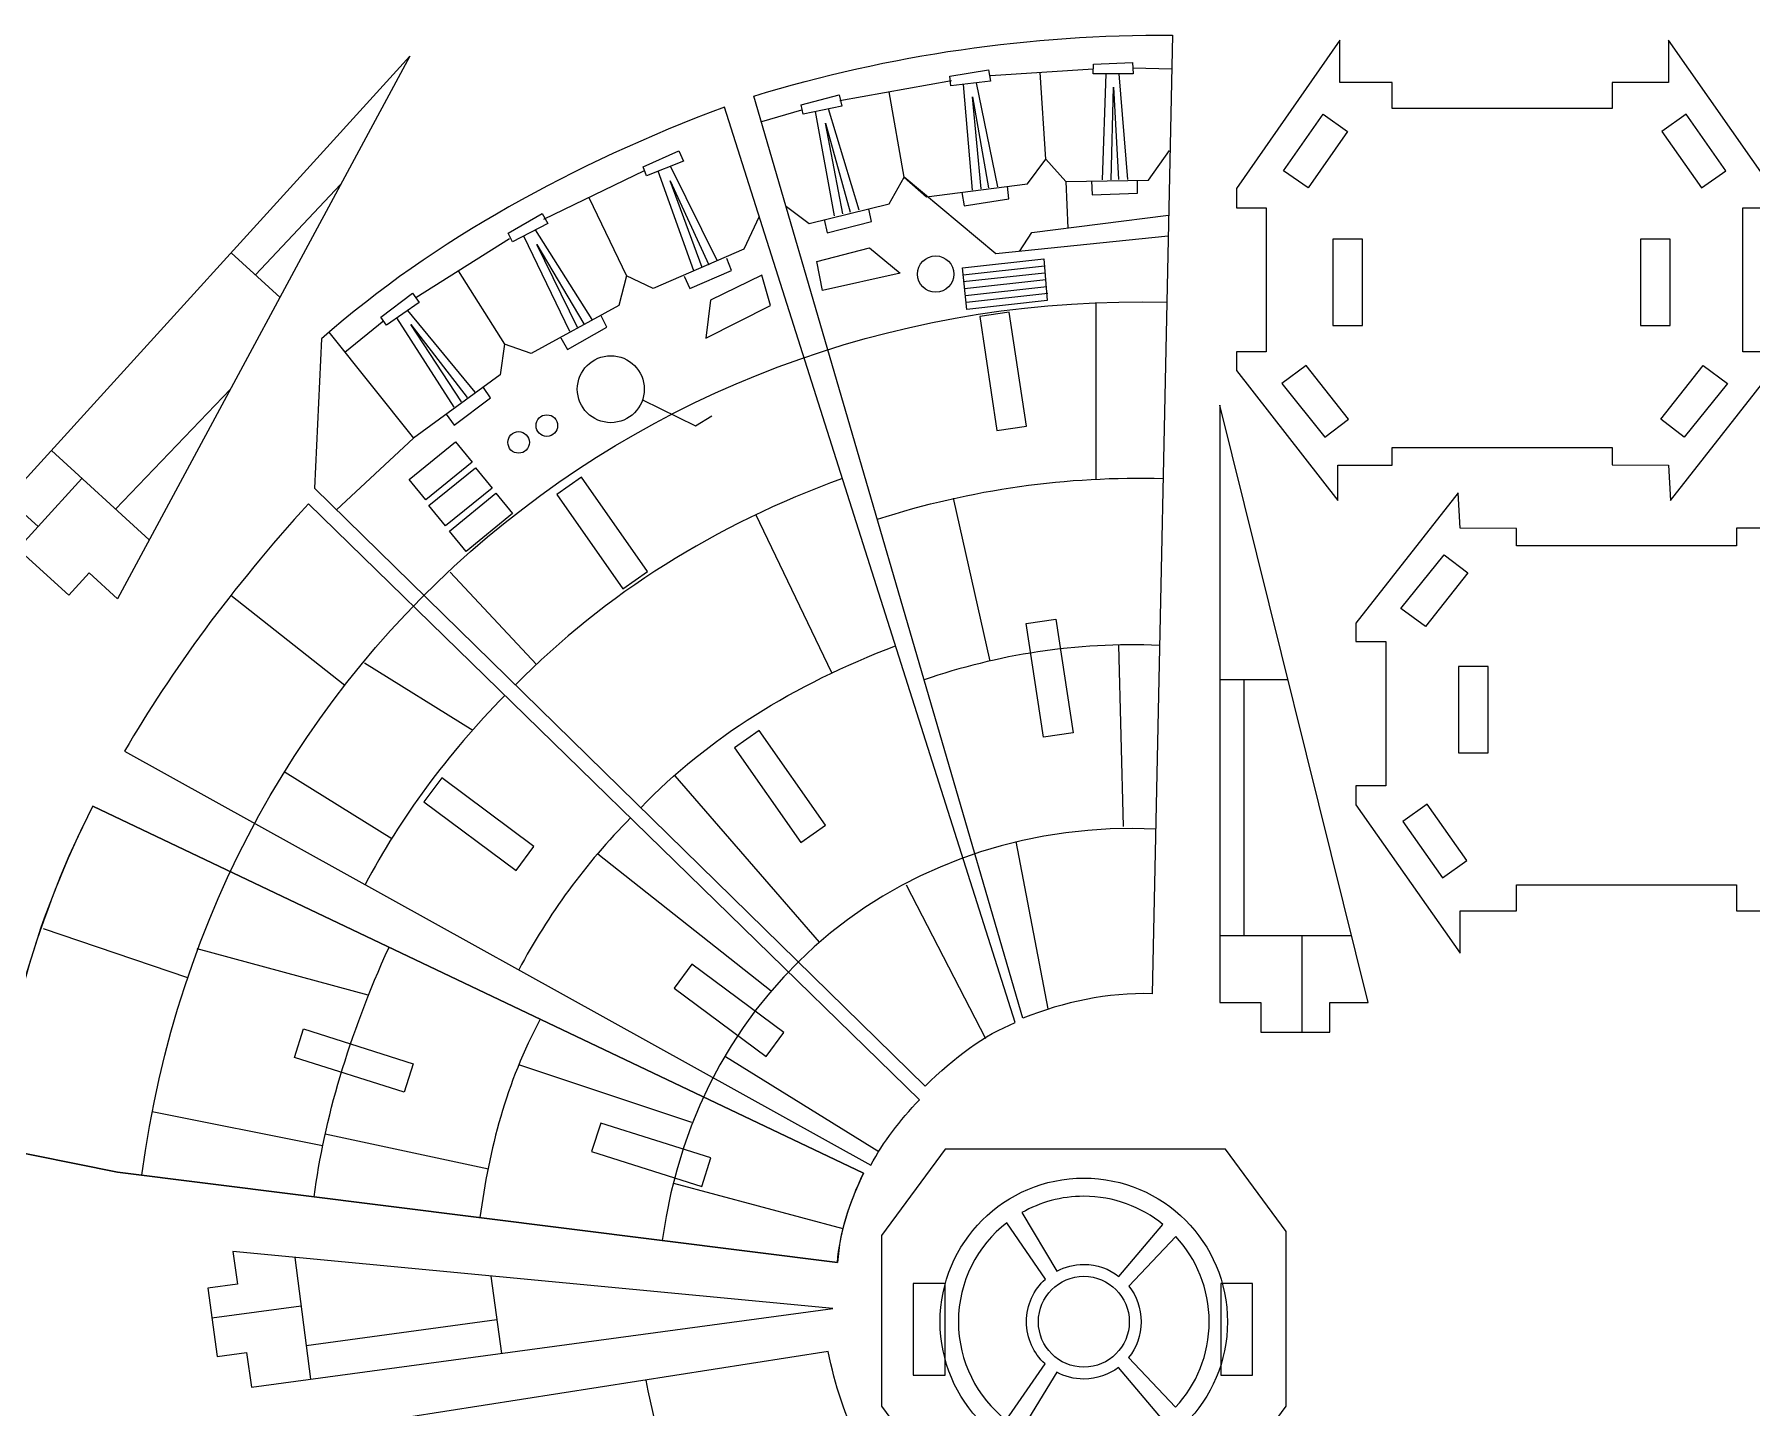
# Model space of a CAD drawing. Header units: millimetres. Extents: x -90 to 387, y 0 to 275.
# Drawn here: x 5.5 to 195.2, y 118.6 to 270.3 of the extents above; entities that cross this region are included whole.
import ezdxf

# ---------------------------------------------------------------- set-up
doc = ezdxf.new("R2010")
doc.units = ezdxf.units.MM
doc.layers.add('Layer 1', color=7, linetype='Continuous')

msp = doc.modelspace()

# ---------------------------------------------------------------- linework, layer by layer
at = {"layer": 'Layer 1', "color": 240, "lineweight": 20}
for points in [[(148.96, 238.09), (152.26, 238.09), (152.26, 247.64), (148.96, 247.64), (148.96, 238.09)], [(182.95, 238.09), (186.25, 238.09), (186.25, 247.64), (182.95, 247.64), (182.95, 238.09)], [(162.84, 190.87), (166.14, 190.87), (166.14, 200.42), (162.84, 200.42), (162.84, 190.87)], [(102.61, 122.13), (106.13, 122.13), (106.13, 132.25), (102.61, 132.25), (102.61, 122.13)], [(136.59, 122.13), (140.11, 122.13), (140.11, 132.25), (136.59, 132.25), (136.59, 122.13)]]:
    msp.add_lwpolyline(points, close=True, dxfattribs=at)
at = {"layer": 'Layer 1', "color": 114, "lineweight": 20}
for centre, major_axis in [((105.09, 243.77), (0, 2.01)), ((69.19, 231.06), (0, 3.7)), ((62.12, 227.04), (0, 1.19)), ((59, 225.18), (0, 1.19))]:
    msp.add_ellipse(centre, major_axis=major_axis, ratio=1, dxfattribs=at)
at = {"layer": 'Layer 1', "color": 250, "lineweight": 20}
for points, knots in [([(131.25, 270.17), (115.53, 270.26), (100.1, 268.04), (84.99, 263.44), (84.99, 263.44), (84.99, 263.44), (114.73, 161.58), (114.73, 161.58), (114.73, 161.58), (119.31, 163.37), (124.04, 164.43), (129, 164.27), (129, 164.27), (129, 164.27), (131.25, 270.17), (131.25, 270.17)], [0, 0, 0, 0, 0.2, 0.2, 0.2, 0.2, 0.4, 0.4, 0.4, 0.4, 0.6, 0.6, 0.6, 0.6, 1, 1, 1, 1]), ([(186.05, 269.61), (186.05, 269.61), (197.57, 253.23), (197.57, 253.23), (197.57, 253.23), (197.57, 253.23), (197.57, 251.11), (197.57, 251.11), (197.57, 251.11), (197.57, 251.11), (194.27, 251.11), (194.27, 251.11), (194.27, 251.11), (194.27, 251.11), (194.27, 235.18), (194.27, 235.18), (194.27, 235.18), (194.27, 235.18), (197.57, 235.18), (197.57, 235.18), (197.57, 235.18), (197.57, 235.18), (197.57, 233.14), (197.57, 233.14), (197.57, 233.14), (197.57, 233.14), (186.27, 218.75), (186.27, 218.75), (186.27, 218.75), (186.27, 218.75), (186.05, 222.67), (186.05, 222.67), (186.05, 222.67), (186.05, 222.67), (179.82, 222.71), (179.82, 222.71), (179.82, 222.71), (179.82, 222.71), (179.82, 224.6), (179.82, 224.6), (179.82, 224.6), (179.82, 224.6), (155.52, 224.6), (155.52, 224.6), (155.52, 224.6), (155.52, 224.6), (155.52, 222.67), (155.52, 222.67), (155.52, 222.67), (155.52, 222.67), (149.53, 222.67), (149.53, 222.67), (149.53, 222.67), (149.53, 222.67), (149.53, 218.75), (149.53, 218.75), (149.53, 218.75), (149.53, 218.75), (138.33, 233.14), (138.33, 233.14), (138.33, 233.14), (138.33, 233.14), (138.33, 235.18), (138.33, 235.18), (138.33, 235.18), (138.33, 235.18), (141.6, 235.18), (141.6, 235.18), (141.6, 235.18), (141.6, 235.18), (141.6, 251.11), (141.6, 251.11), (141.6, 251.11), (141.6, 251.11), (138.33, 251.11), (138.33, 251.11), (138.33, 251.11), (138.33, 251.11), (138.33, 253.23), (138.33, 253.23), (138.33, 253.23), (138.33, 253.23), (149.75, 269.61), (149.75, 269.61), (149.75, 269.61), (149.75, 269.61), (149.75, 264.93), (149.75, 264.93), (149.75, 264.93), (149.75, 264.93), (155.52, 264.93), (155.52, 264.93), (155.52, 264.93), (155.52, 264.93), (155.52, 262.05), (155.52, 262.05), (155.52, 262.05), (155.52, 262.05), (179.82, 262.05), (179.82, 262.05), (179.82, 262.05), (179.82, 262.05), (179.82, 264.93), (179.82, 264.93), (179.82, 264.93), (179.82, 264.93), (186.05, 264.93), (186.05, 264.93), (186.05, 264.93), (186.05, 264.93), (186.05, 269.61), (186.05, 269.61)], [0, 0, 0, 0, 0.034483, 0.034483, 0.034483, 0.034483, 0.068966, 0.068966, 0.068966, 0.068966, 0.103448, 0.103448, 0.103448, 0.103448, 0.137931, 0.137931, 0.137931, 0.137931, 0.172414, 0.172414, 0.172414, 0.172414, 0.206897, 0.206897, 0.206897, 0.206897, 0.241379, 0.241379, 0.241379, 0.241379, 0.275862, 0.275862, 0.275862, 0.275862, 0.310345, 0.310345, 0.310345, 0.310345, 0.344828, 0.344828, 0.344828, 0.344828, 0.37931, 0.37931, 0.37931, 0.37931, 0.413793, 0.413793, 0.413793, 0.413793, 0.448276, 0.448276, 0.448276, 0.448276, 0.482759, 0.482759, 0.482759, 0.482759, 0.517241, 0.517241, 0.517241, 0.517241, 0.551724, 0.551724, 0.551724, 0.551724, 0.586207, 0.586207, 0.586207, 0.586207, 0.62069, 0.62069, 0.62069, 0.62069, 0.655172, 0.655172, 0.655172, 0.655172, 0.689655, 0.689655, 0.689655, 0.689655, 0.724138, 0.724138, 0.724138, 0.724138, 0.758621, 0.758621, 0.758621, 0.758621, 0.793103, 0.793103, 0.793103, 0.793103, 0.827586, 0.827586, 0.827586, 0.827586, 0.862069, 0.862069, 0.862069, 0.862069, 0.896552, 0.896552, 0.896552, 0.896552, 0.931034, 0.931034, 0.931034, 0.931034, 1, 1, 1, 1]), ([(9.32, 208.31), (9.32, 208.31), (11.54, 210.76), (11.54, 210.76), (11.54, 210.76), (11.54, 210.76), (14.67, 207.91), (14.67, 207.91), (14.67, 207.91), (14.67, 207.91), (46.99, 267.83), (46.99, 267.83), (46.99, 267.83), (46.99, 267.83), (2.53, 218.95), (2.53, 218.95), (2.53, 218.95), (2.53, 218.95), (5.9, 215.88), (5.9, 215.88), (5.9, 215.88), (5.9, 215.88), (3.68, 213.44), (3.68, 213.44), (3.68, 213.44), (3.68, 213.44), (9.32, 208.31), (9.32, 208.31)], [0, 0, 0, 0, 0.125, 0.125, 0.125, 0.125, 0.25, 0.25, 0.25, 0.25, 0.375, 0.375, 0.375, 0.375, 0.5, 0.5, 0.5, 0.5, 0.625, 0.625, 0.625, 0.625, 0.75, 0.75, 0.75, 0.75, 1, 1, 1, 1]), ([(113.88, 161.08), (110.47, 159.74), (107.17, 157.24), (103.92, 154.08), (103.92, 154.08), (103.92, 154.08), (36.45, 220.11), (36.45, 220.11), (36.45, 220.11), (36.45, 220.11), (37.22, 236.64), (37.22, 236.64), (37.22, 236.64), (49.85, 247.69), (64.98, 255.9), (81.75, 262.23), (81.75, 262.23), (81.75, 262.23), (113.88, 161.08), (113.88, 161.08)], [0, 0, 0, 0, 0.166667, 0.166667, 0.166667, 0.166667, 0.333333, 0.333333, 0.333333, 0.333333, 0.5, 0.5, 0.5, 0.5, 0.666667, 0.666667, 0.666667, 0.666667, 1, 1, 1, 1]), ([(148.65, 163.32), (148.65, 163.32), (148.65, 160.02), (148.65, 160.02), (148.65, 160.02), (148.65, 160.02), (141.03, 160.02), (141.03, 160.02), (141.03, 160.02), (141.03, 160.02), (141.03, 163.32), (141.03, 163.32), (141.03, 163.32), (141.03, 163.32), (136.47, 163.32), (136.47, 163.32), (136.47, 163.32), (136.47, 163.32), (136.47, 229.29), (136.47, 229.29), (136.47, 229.29), (136.47, 229.29), (152.88, 163.32), (152.88, 163.32), (152.88, 163.32), (152.88, 163.32), (148.65, 163.32), (148.65, 163.32)], [0, 0, 0, 0, 0.125, 0.125, 0.125, 0.125, 0.25, 0.25, 0.25, 0.25, 0.375, 0.375, 0.375, 0.375, 0.5, 0.5, 0.5, 0.5, 0.625, 0.625, 0.625, 0.625, 0.75, 0.75, 0.75, 0.75, 1, 1, 1, 1]), ([(35.78, 218.4), (35.78, 218.4), (103.31, 152.56), (103.31, 152.56), (103.31, 152.56), (101.11, 150.29), (99.29, 147.89), (97.93, 145.34), (97.93, 145.34), (97.93, 145.34), (15.47, 191.09), (15.47, 191.09), (15.47, 191.09), (20.65, 199.96), (27.25, 209.04), (35.78, 218.4)], [0, 0, 0, 0, 0.2, 0.2, 0.2, 0.2, 0.4, 0.4, 0.4, 0.4, 0.6, 0.6, 0.6, 0.6, 1, 1, 1, 1]), ([(163.05, 168.75), (163.05, 168.75), (151.53, 185.14), (151.53, 185.14), (151.53, 185.14), (151.53, 185.14), (151.53, 187.25), (151.53, 187.25), (151.53, 187.25), (151.53, 187.25), (154.82, 187.25), (154.82, 187.25), (154.82, 187.25), (154.82, 187.25), (154.82, 203.19), (154.82, 203.19), (154.82, 203.19), (154.82, 203.19), (151.53, 203.19), (151.53, 203.19), (151.53, 203.19), (151.53, 203.19), (151.53, 205.23), (151.53, 205.23), (151.53, 205.23), (151.53, 205.23), (162.83, 219.62), (162.83, 219.62), (162.83, 219.62), (162.83, 219.62), (163.05, 215.7), (163.05, 215.7), (163.05, 215.7), (163.05, 215.7), (169.28, 215.66), (169.28, 215.66), (169.28, 215.66), (169.28, 215.66), (169.28, 213.77), (169.28, 213.77), (169.28, 213.77), (169.28, 213.77), (193.57, 213.77), (193.57, 213.77), (193.57, 213.77), (193.57, 213.77), (193.57, 215.7), (193.57, 215.7), (193.57, 215.7), (193.57, 215.7), (199.57, 215.7), (199.57, 215.7), (199.57, 215.7), (199.57, 215.7), (199.57, 219.62), (199.57, 219.62), (199.57, 219.62), (199.57, 219.62), (210.76, 205.23), (210.76, 205.23), (210.76, 205.23), (210.76, 205.23), (210.76, 203.19), (210.76, 203.19), (210.76, 203.19), (210.76, 203.19), (207.5, 203.19), (207.5, 203.19), (207.5, 203.19), (207.5, 203.19), (207.5, 187.25), (207.5, 187.25), (207.5, 187.25), (207.5, 187.25), (210.76, 187.25), (210.76, 187.25), (210.76, 187.25), (210.76, 187.25), (210.76, 185.14), (210.76, 185.14), (210.76, 185.14), (210.76, 185.14), (199.35, 168.75), (199.35, 168.75), (199.35, 168.75), (199.35, 168.75), (199.35, 173.43), (199.35, 173.43), (199.35, 173.43), (199.35, 173.43), (193.57, 173.43), (193.57, 173.43), (193.57, 173.43), (193.57, 173.43), (193.57, 176.32), (193.57, 176.32), (193.57, 176.32), (193.57, 176.32), (169.28, 176.32), (169.28, 176.32), (169.28, 176.32), (169.28, 176.32), (169.28, 173.43), (169.28, 173.43), (169.28, 173.43), (169.28, 173.43), (163.05, 173.43), (163.05, 173.43), (163.05, 173.43), (163.05, 173.43), (163.05, 168.75), (163.05, 168.75)], [0, 0, 0, 0, 0.034483, 0.034483, 0.034483, 0.034483, 0.068966, 0.068966, 0.068966, 0.068966, 0.103448, 0.103448, 0.103448, 0.103448, 0.137931, 0.137931, 0.137931, 0.137931, 0.172414, 0.172414, 0.172414, 0.172414, 0.206897, 0.206897, 0.206897, 0.206897, 0.241379, 0.241379, 0.241379, 0.241379, 0.275862, 0.275862, 0.275862, 0.275862, 0.310345, 0.310345, 0.310345, 0.310345, 0.344828, 0.344828, 0.344828, 0.344828, 0.37931, 0.37931, 0.37931, 0.37931, 0.413793, 0.413793, 0.413793, 0.413793, 0.448276, 0.448276, 0.448276, 0.448276, 0.482759, 0.482759, 0.482759, 0.482759, 0.517241, 0.517241, 0.517241, 0.517241, 0.551724, 0.551724, 0.551724, 0.551724, 0.586207, 0.586207, 0.586207, 0.586207, 0.62069, 0.62069, 0.62069, 0.62069, 0.655172, 0.655172, 0.655172, 0.655172, 0.689655, 0.689655, 0.689655, 0.689655, 0.724138, 0.724138, 0.724138, 0.724138, 0.758621, 0.758621, 0.758621, 0.758621, 0.793103, 0.793103, 0.793103, 0.793103, 0.827586, 0.827586, 0.827586, 0.827586, 0.862069, 0.862069, 0.862069, 0.862069, 0.896552, 0.896552, 0.896552, 0.896552, 0.931034, 0.931034, 0.931034, 0.931034, 1, 1, 1, 1]), ([(11.97, 185.01), (5.82, 172.87), (2.35, 160.28), (0.76, 147.37), (0.76, 147.37), (0.76, 147.37), (14.69, 144.58), (14.69, 144.58), (14.69, 144.58), (14.69, 144.58), (94.24, 134.58), (94.24, 134.58), (94.24, 134.58), (94.47, 138.23), (95.66, 141.41), (97.11, 144.47), (97.11, 144.47), (97.11, 144.47), (11.97, 185.01), (11.97, 185.01)], [0, 0, 0, 0, 0.166667, 0.166667, 0.166667, 0.166667, 0.333333, 0.333333, 0.333333, 0.333333, 0.5, 0.5, 0.5, 0.5, 0.666667, 0.666667, 0.666667, 0.666667, 1, 1, 1, 1]), ([(11.97, 185.01), (11.97, 185.01), (97.11, 144.47), (97.11, 144.47), (97.11, 144.47), (95.53, 141.09), (94.47, 137.77), (94.24, 134.58), (94.24, 134.58), (94.24, 134.58), (14.69, 144.58), (14.69, 144.58), (14.69, 144.58), (14.69, 144.58), (0.76, 147.37), (0.76, 147.37), (0.76, 147.37), (2.37, 160.69), (5.92, 173.3), (11.97, 185.01)], [0, 0, 0, 0, 0.166667, 0.166667, 0.166667, 0.166667, 0.333333, 0.333333, 0.333333, 0.333333, 0.5, 0.5, 0.5, 0.5, 0.666667, 0.666667, 0.666667, 0.666667, 1, 1, 1, 1]), ([(99.09, 137.58), (99.09, 137.58), (106.12, 147.12), (106.12, 147.12), (106.12, 147.12), (106.12, 147.12), (137.1, 147.12), (137.1, 147.12), (137.1, 147.12), (137.1, 147.12), (143.82, 138.01), (143.82, 138.01), (143.82, 138.01), (143.82, 138.01), (143.82, 118.72), (143.82, 118.72), (143.82, 118.72), (143.82, 118.72), (136.63, 108.96), (136.63, 108.96), (136.63, 108.96), (136.63, 108.96), (106.28, 108.96), (106.28, 108.96), (106.28, 108.96), (106.28, 108.96), (99.09, 118.72), (99.09, 118.72), (99.09, 118.72), (99.09, 118.72), (99.09, 137.58), (99.09, 137.58)], [0, 0, 0, 0, 0.111111, 0.111111, 0.111111, 0.111111, 0.222222, 0.222222, 0.222222, 0.222222, 0.333333, 0.333333, 0.333333, 0.333333, 0.444444, 0.444444, 0.444444, 0.444444, 0.555556, 0.555556, 0.555556, 0.555556, 0.666667, 0.666667, 0.666667, 0.666667, 0.777778, 0.777778, 0.777778, 0.777778, 1, 1, 1, 1]), ([(24.66, 131.75), (24.66, 131.75), (27.93, 132.2), (27.93, 132.2), (27.93, 132.2), (27.93, 132.2), (27.44, 135.8), (27.44, 135.8), (27.44, 135.8), (27.44, 135.8), (93.72, 129.5), (93.72, 129.5), (93.72, 129.5), (93.72, 129.5), (29.47, 120.8), (29.47, 120.8), (29.47, 120.8), (29.47, 120.8), (28.95, 124.65), (28.95, 124.65), (28.95, 124.65), (28.95, 124.65), (25.68, 124.2), (25.68, 124.2), (25.68, 124.2), (25.68, 124.2), (24.66, 131.75), (24.66, 131.75)], [0, 0, 0, 0, 0.125, 0.125, 0.125, 0.125, 0.25, 0.25, 0.25, 0.25, 0.375, 0.375, 0.375, 0.375, 0.5, 0.5, 0.5, 0.5, 0.625, 0.625, 0.625, 0.625, 0.75, 0.75, 0.75, 0.75, 1, 1, 1, 1]), ([(93.22, 124.74), (93.96, 121.08), (95.06, 117.57), (96.8, 114.33), (96.8, 114.33), (96.8, 114.33), (13.94, 69.24), (13.94, 69.24), (13.94, 69.24), (7.28, 80.85), (2.44, 94.3), (0, 110.18), (0, 110.18), (0, 110.18), (93.22, 124.74), (93.22, 124.74)], [0, 0, 0, 0, 0.2, 0.2, 0.2, 0.2, 0.4, 0.4, 0.4, 0.4, 0.6, 0.6, 0.6, 0.6, 1, 1, 1, 1])]:
    msp.add_open_spline(points, degree=3, knots=knots, dxfattribs=at)
at = {"layer": 'Layer 1', "color": 114, "lineweight": 20}
for points, knots in [([(106.65, 265.63), (106.65, 265.63), (106.77, 264.57), (106.77, 264.57), (106.77, 264.57), (106.77, 264.57), (111.13, 265.07), (111.13, 265.07), (111.13, 265.07), (111.13, 265.07), (110.94, 266.33), (110.94, 266.33), (110.94, 266.33), (110.94, 266.33), (106.65, 265.63), (106.65, 265.63)], [0, 0, 0, 0, 0.2, 0.2, 0.2, 0.2, 0.4, 0.4, 0.4, 0.4, 0.6, 0.6, 0.6, 0.6, 1, 1, 1, 1]), ([(122.51, 266.96), (122.51, 266.96), (122.5, 265.89), (122.5, 265.89), (122.5, 265.89), (122.5, 265.89), (126.89, 265.88), (126.89, 265.88), (126.89, 265.88), (126.89, 265.88), (126.85, 267.15), (126.85, 267.15), (126.85, 267.15), (126.85, 267.15), (122.51, 266.96), (122.51, 266.96)], [0, 0, 0, 0, 0.2, 0.2, 0.2, 0.2, 0.4, 0.4, 0.4, 0.4, 0.6, 0.6, 0.6, 0.6, 1, 1, 1, 1]), ([(130.78, 247.97), (130.78, 247.97), (111.72, 246), (111.72, 246), (111.72, 246), (111.72, 246), (101.62, 254.47), (101.62, 254.47), (101.62, 254.47), (101.62, 254.47), (99.93, 263.89), (99.93, 263.89)], [0, 0, 0, 0, 0.25, 0.25, 0.25, 0.25, 0.5, 0.5, 0.5, 0.5, 1, 1, 1, 1]), ([(124.48, 254.2), (124.48, 254.2), (124.74, 264.41), (124.74, 264.41), (124.74, 264.41), (124.74, 264.41), (125.28, 254.21), (125.28, 254.21)], [0, 0, 0, 0, 0.333333, 0.333333, 0.333333, 0.333333, 1, 1, 1, 1]), ([(90.21, 262.48), (90.21, 262.48), (90.44, 261.43), (90.44, 261.43), (90.44, 261.43), (90.44, 261.43), (94.73, 262.34), (94.73, 262.34), (94.73, 262.34), (94.73, 262.34), (94.42, 263.57), (94.42, 263.57), (94.42, 263.57), (94.42, 263.57), (90.21, 262.48), (90.21, 262.48)], [0, 0, 0, 0, 0.2, 0.2, 0.2, 0.2, 0.4, 0.4, 0.4, 0.4, 0.6, 0.6, 0.6, 0.6, 1, 1, 1, 1]), ([(110.13, 253.2), (110.13, 253.2), (109.16, 263.36), (109.16, 263.36), (109.16, 263.36), (109.16, 263.36), (110.92, 253.3), (110.92, 253.3)], [0, 0, 0, 0, 0.333333, 0.333333, 0.333333, 0.333333, 1, 1, 1, 1]), ([(94.84, 250.42), (94.84, 250.42), (92.93, 260.45), (92.93, 260.45), (92.93, 260.45), (92.93, 260.45), (95.62, 250.6), (95.62, 250.6)], [0, 0, 0, 0, 0.333333, 0.333333, 0.333333, 0.333333, 1, 1, 1, 1]), ([(72.75, 255.63), (72.75, 255.63), (73.13, 254.64), (73.13, 254.64), (73.13, 254.64), (73.13, 254.64), (77.22, 256.24), (77.22, 256.24), (77.22, 256.24), (77.22, 256.24), (76.72, 257.4), (76.72, 257.4), (76.72, 257.4), (76.72, 257.4), (72.75, 255.63), (72.75, 255.63)], [0, 0, 0, 0, 0.2, 0.2, 0.2, 0.2, 0.4, 0.4, 0.4, 0.4, 0.6, 0.6, 0.6, 0.6, 1, 1, 1, 1]), ([(88.61, 251.25), (88.61, 251.25), (91.11, 249.38), (91.11, 249.38), (91.11, 249.38), (91.11, 249.38), (99.95, 251.53), (99.95, 251.53), (99.95, 251.53), (99.95, 251.53), (101.62, 254.47), (101.62, 254.47), (101.62, 254.47), (101.62, 254.47), (104.09, 252.3), (104.09, 252.3), (104.09, 252.3), (104.09, 252.3), (115.25, 253.73), (115.25, 253.73), (115.25, 253.73), (115.25, 253.73), (117.26, 256.46), (117.26, 256.46), (117.26, 256.46), (117.26, 256.46), (119.46, 254.02), (119.46, 254.02), (119.46, 254.02), (119.46, 254.02), (128.59, 254.15), (128.59, 254.15), (128.59, 254.15), (128.59, 254.15), (130.94, 257.43), (130.94, 257.43)], [0, 0, 0, 0, 0.1, 0.1, 0.1, 0.1, 0.2, 0.2, 0.2, 0.2, 0.3, 0.3, 0.3, 0.3, 0.4, 0.4, 0.4, 0.4, 0.5, 0.5, 0.5, 0.5, 0.6, 0.6, 0.6, 0.6, 0.7, 0.7, 0.7, 0.7, 0.8, 0.8, 0.8, 0.8, 1, 1, 1, 1]), ([(79.28, 244.49), (79.28, 244.49), (75.76, 254.08), (75.76, 254.08), (75.76, 254.08), (75.76, 254.08), (80.01, 244.8), (80.01, 244.8)], [0, 0, 0, 0, 0.333333, 0.333333, 0.333333, 0.333333, 1, 1, 1, 1]), ([(107.99, 252.8), (107.99, 252.8), (108.22, 251.3), (108.22, 251.3), (108.22, 251.3), (108.22, 251.3), (113.18, 252.07), (113.18, 252.07), (113.18, 252.07), (113.18, 252.07), (113.02, 253.47), (113.02, 253.47)], [0, 0, 0, 0, 0.25, 0.25, 0.25, 0.25, 0.5, 0.5, 0.5, 0.5, 1, 1, 1, 1]), ([(122.31, 254.06), (122.31, 254.06), (122.36, 252.54), (122.36, 252.54), (122.36, 252.54), (122.36, 252.54), (127.38, 252.72), (127.38, 252.72), (127.38, 252.72), (127.38, 252.72), (127.39, 254.13), (127.39, 254.13)], [0, 0, 0, 0, 0.25, 0.25, 0.25, 0.25, 0.5, 0.5, 0.5, 0.5, 1, 1, 1, 1]), ([(92.75, 249.82), (92.75, 249.82), (93.11, 248.35), (93.11, 248.35), (93.11, 248.35), (93.11, 248.35), (97.98, 249.58), (97.98, 249.58), (97.98, 249.58), (97.98, 249.58), (97.69, 250.96), (97.69, 250.96)], [0, 0, 0, 0, 0.25, 0.25, 0.25, 0.25, 0.5, 0.5, 0.5, 0.5, 1, 1, 1, 1]), ([(85.59, 250.12), (85.59, 250.12), (83.88, 246.52), (83.88, 246.52), (83.88, 246.52), (83.88, 246.52), (73.88, 242.18), (73.88, 242.18), (73.88, 242.18), (73.88, 242.18), (70.91, 243.6), (70.91, 243.6), (70.91, 243.6), (70.91, 243.6), (70.09, 240.32), (70.09, 240.32), (70.09, 240.32), (70.09, 240.32), (60.38, 234.99), (60.38, 234.99), (60.38, 234.99), (60.38, 234.99), (57.43, 236.02), (57.43, 236.02), (57.43, 236.02), (57.43, 236.02), (56.98, 232.66), (56.98, 232.66), (56.98, 232.66), (56.98, 232.66), (47.4, 225.64), (47.4, 225.64), (47.4, 225.64), (47.4, 225.64), (38.88, 217.74), (38.88, 217.74)], [0, 0, 0, 0, 0.1, 0.1, 0.1, 0.1, 0.2, 0.2, 0.2, 0.2, 0.3, 0.3, 0.3, 0.3, 0.4, 0.4, 0.4, 0.4, 0.5, 0.5, 0.5, 0.5, 0.6, 0.6, 0.6, 0.6, 0.7, 0.7, 0.7, 0.7, 0.8, 0.8, 0.8, 0.8, 1, 1, 1, 1]), ([(57.84, 248.28), (57.84, 248.28), (58.33, 247.33), (58.33, 247.33), (58.33, 247.33), (58.33, 247.33), (62.23, 249.35), (62.23, 249.35), (62.23, 249.35), (62.23, 249.35), (61.6, 250.46), (61.6, 250.46), (61.6, 250.46), (61.6, 250.46), (57.84, 248.28), (57.84, 248.28)], [0, 0, 0, 0, 0.2, 0.2, 0.2, 0.2, 0.4, 0.4, 0.4, 0.4, 0.6, 0.6, 0.6, 0.6, 1, 1, 1, 1]), ([(114.34, 246.27), (114.34, 246.27), (115.7, 248.38), (115.7, 248.38), (115.7, 248.38), (115.7, 248.38), (130.83, 250.28), (130.83, 250.28)], [0, 0, 0, 0, 0.333333, 0.333333, 0.333333, 0.333333, 1, 1, 1, 1]), ([(65.51, 237.89), (65.51, 237.89), (61, 247.05), (61, 247.05), (61, 247.05), (61, 247.05), (66.21, 238.27), (66.21, 238.27)], [0, 0, 0, 0, 0.333333, 0.333333, 0.333333, 0.333333, 1, 1, 1, 1]), ([(77.31, 243.56), (77.31, 243.56), (77.91, 242.17), (77.91, 242.17), (77.91, 242.17), (77.91, 242.17), (82.51, 244.18), (82.51, 244.18), (82.51, 244.18), (82.51, 244.18), (82, 245.49), (82, 245.49)], [0, 0, 0, 0, 0.25, 0.25, 0.25, 0.25, 0.5, 0.5, 0.5, 0.5, 1, 1, 1, 1]), ([(91.97, 245.17), (91.97, 245.17), (92.57, 241.96), (92.57, 241.96), (92.57, 241.96), (92.57, 241.96), (101.17, 243.86), (101.17, 243.86), (101.17, 243.86), (101.17, 243.86), (97.77, 246.66), (97.77, 246.66), (97.77, 246.66), (97.77, 246.66), (91.97, 245.17), (91.97, 245.17)], [0, 0, 0, 0, 0.2, 0.2, 0.2, 0.2, 0.4, 0.4, 0.4, 0.4, 0.6, 0.6, 0.6, 0.6, 1, 1, 1, 1]), ([(117.42, 240.85), (117.42, 240.85), (117.02, 245.46), (117.02, 245.46), (117.02, 245.46), (117.02, 245.46), (108.04, 244.48), (108.04, 244.48), (108.04, 244.48), (108.04, 244.48), (108.54, 239.88), (108.54, 239.88), (108.54, 239.88), (108.54, 239.88), (117.42, 240.85), (117.42, 240.85)], [0, 0, 0, 0, 0.2, 0.2, 0.2, 0.2, 0.4, 0.4, 0.4, 0.4, 0.6, 0.6, 0.6, 0.6, 1, 1, 1, 1]), ([(85.87, 243.64), (85.87, 243.64), (86.85, 240.29), (86.85, 240.29), (86.85, 240.29), (86.85, 240.29), (79.68, 236.68), (79.68, 236.68), (79.68, 236.68), (79.68, 236.68), (80.19, 240.9), (80.19, 240.9), (80.19, 240.9), (80.19, 240.9), (85.87, 243.64), (85.87, 243.64)], [0, 0, 0, 0, 0.2, 0.2, 0.2, 0.2, 0.4, 0.4, 0.4, 0.4, 0.6, 0.6, 0.6, 0.6, 1, 1, 1, 1]), ([(43.79, 239.03), (43.79, 239.03), (44.4, 238.15), (44.4, 238.15), (44.4, 238.15), (44.4, 238.15), (48.02, 240.64), (48.02, 240.64), (48.02, 240.64), (48.02, 240.64), (47.26, 241.66), (47.26, 241.66), (47.26, 241.66), (47.26, 241.66), (43.79, 239.03), (43.79, 239.03)], [0, 0, 0, 0, 0.2, 0.2, 0.2, 0.2, 0.4, 0.4, 0.4, 0.4, 0.6, 0.6, 0.6, 0.6, 1, 1, 1, 1]), ([(63.65, 236.75), (63.65, 236.75), (64.4, 235.43), (64.4, 235.43), (64.4, 235.43), (64.4, 235.43), (68.76, 237.92), (68.76, 237.92), (68.76, 237.92), (68.76, 237.92), (68.11, 239.17), (68.11, 239.17)], [0, 0, 0, 0, 0.25, 0.25, 0.25, 0.25, 0.5, 0.5, 0.5, 0.5, 1, 1, 1, 1]), ([(52.68, 229.67), (52.68, 229.67), (47.08, 238.2), (47.08, 238.2), (47.08, 238.2), (47.08, 238.2), (53.33, 230.13), (53.33, 230.13)], [0, 0, 0, 0, 0.333333, 0.333333, 0.333333, 0.333333, 1, 1, 1, 1]), ([(50.98, 228.31), (50.98, 228.31), (51.88, 227.09), (51.88, 227.09), (51.88, 227.09), (51.88, 227.09), (55.91, 230.09), (55.91, 230.09), (55.91, 230.09), (55.91, 230.09), (55.11, 231.26), (55.11, 231.26)], [0, 0, 0, 0, 0.25, 0.25, 0.25, 0.25, 0.5, 0.5, 0.5, 0.5, 1, 1, 1, 1]), ([(72.7, 229.88), (72.7, 229.88), (78.54, 227), (78.54, 227), (78.54, 227), (78.54, 227), (80.35, 228.13), (80.35, 228.13)], [0, 0, 0, 0, 0.333333, 0.333333, 0.333333, 0.333333, 1, 1, 1, 1]), ([(46.91, 221.08), (46.91, 221.08), (48.74, 218.82), (48.74, 218.82), (48.74, 218.82), (48.74, 218.82), (53.87, 223), (53.87, 223), (53.87, 223), (53.87, 223), (52.03, 225.26), (52.03, 225.26), (52.03, 225.26), (52.03, 225.26), (46.91, 221.08), (46.91, 221.08)], [0, 0, 0, 0, 0.2, 0.2, 0.2, 0.2, 0.4, 0.4, 0.4, 0.4, 0.6, 0.6, 0.6, 0.6, 1, 1, 1, 1]), ([(49.1, 218.2), (49.1, 218.2), (50.94, 215.95), (50.94, 215.95), (50.94, 215.95), (50.94, 215.95), (56.07, 220.13), (56.07, 220.13), (56.07, 220.13), (56.07, 220.13), (54.23, 222.38), (54.23, 222.38), (54.23, 222.38), (54.23, 222.38), (49.1, 218.2), (49.1, 218.2)], [0, 0, 0, 0, 0.2, 0.2, 0.2, 0.2, 0.4, 0.4, 0.4, 0.4, 0.6, 0.6, 0.6, 0.6, 1, 1, 1, 1]), ([(51.36, 215.39), (51.36, 215.39), (53.2, 213.14), (53.2, 213.14), (53.2, 213.14), (53.2, 213.14), (58.33, 217.32), (58.33, 217.32), (58.33, 217.32), (58.33, 217.32), (56.49, 219.57), (56.49, 219.57), (56.49, 219.57), (56.49, 219.57), (51.36, 215.39), (51.36, 215.39)], [0, 0, 0, 0, 0.2, 0.2, 0.2, 0.2, 0.4, 0.4, 0.4, 0.4, 0.6, 0.6, 0.6, 0.6, 1, 1, 1, 1]), ([(121.46, 112.17), (130.22, 112.17), (137.33, 119.28), (137.33, 128.04), (137.33, 128.04), (137.33, 136.81), (130.22, 143.91), (121.46, 143.91), (121.46, 143.91), (112.69, 143.91), (105.58, 136.81), (105.58, 128.04), (105.58, 128.04), (105.58, 119.28), (112.69, 112.17), (121.46, 112.17)], [0, 0, 0, 0, 0.2, 0.2, 0.2, 0.2, 0.4, 0.4, 0.4, 0.4, 0.6, 0.6, 0.6, 0.6, 1, 1, 1, 1]), ([(130.19, 138.8), (130.19, 138.8), (125.33, 133.05), (125.33, 133.05), (125.33, 133.05), (124.26, 133.88), (122.91, 134.38), (121.46, 134.38), (121.46, 134.38), (120.38, 134.38), (119.37, 134.11), (118.49, 133.64), (118.49, 133.64), (118.49, 133.64), (114.62, 140.1), (114.62, 140.1), (114.62, 140.1), (116.64, 141.24), (118.97, 141.9), (121.46, 141.9), (121.46, 141.9), (124.76, 141.9), (127.8, 140.73), (130.19, 138.8)], [0, 0, 0, 0, 0.142857, 0.142857, 0.142857, 0.142857, 0.285714, 0.285714, 0.285714, 0.285714, 0.428571, 0.428571, 0.428571, 0.428571, 0.571429, 0.571429, 0.571429, 0.571429, 0.714286, 0.714286, 0.714286, 0.714286, 1, 1, 1, 1]), ([(112.95, 138.98), (112.95, 138.98), (117.21, 132.75), (117.21, 132.75), (117.21, 132.75), (115.93, 131.59), (115.12, 129.91), (115.12, 128.04), (115.12, 128.04), (115.12, 126.2), (115.91, 124.53), (117.17, 123.38), (117.17, 123.38), (117.17, 123.38), (112.87, 117.17), (112.87, 117.17), (112.87, 117.17), (109.66, 119.7), (107.6, 123.63), (107.6, 128.04), (107.6, 128.04), (107.6, 132.49), (109.69, 136.44), (112.95, 138.98)], [0, 0, 0, 0, 0.142857, 0.142857, 0.142857, 0.142857, 0.285714, 0.285714, 0.285714, 0.285714, 0.428571, 0.428571, 0.428571, 0.428571, 0.571429, 0.571429, 0.571429, 0.571429, 0.714286, 0.714286, 0.714286, 0.714286, 1, 1, 1, 1]), ([(131.59, 118.6), (131.59, 118.6), (126.4, 124.08), (126.4, 124.08), (126.4, 124.08), (127.27, 125.17), (127.79, 126.54), (127.79, 128.04), (127.79, 128.04), (127.79, 129.53), (127.28, 130.89), (126.43, 131.97), (126.43, 131.97), (126.43, 131.97), (131.62, 137.45), (131.62, 137.45), (131.62, 137.45), (133.91, 134.98), (135.31, 131.68), (135.31, 128.04), (135.31, 128.04), (135.31, 124.39), (133.9, 121.08), (131.59, 118.6)], [0, 0, 0, 0, 0.142857, 0.142857, 0.142857, 0.142857, 0.285714, 0.285714, 0.285714, 0.285714, 0.428571, 0.428571, 0.428571, 0.428571, 0.571429, 0.571429, 0.571429, 0.571429, 0.714286, 0.714286, 0.714286, 0.714286, 1, 1, 1, 1]), ([(121.46, 123.02), (124.23, 123.02), (126.48, 125.27), (126.48, 128.04), (126.48, 128.04), (126.48, 130.81), (124.23, 133.06), (121.46, 133.06), (121.46, 133.06), (118.68, 133.06), (116.44, 130.81), (116.44, 128.04), (116.44, 128.04), (116.44, 125.27), (118.68, 123.02), (121.46, 123.02)], [0, 0, 0, 0, 0.2, 0.2, 0.2, 0.2, 0.4, 0.4, 0.4, 0.4, 0.6, 0.6, 0.6, 0.6, 1, 1, 1, 1]), ([(121.46, 121.71), (122.89, 121.71), (124.22, 122.19), (125.28, 122.99), (125.28, 122.99), (125.28, 122.99), (130.14, 117.25), (130.14, 117.25), (130.14, 117.25), (127.76, 115.34), (124.74, 114.19), (121.46, 114.19), (121.46, 114.19), (118.93, 114.19), (116.56, 114.86), (114.53, 116.04), (114.53, 116.04), (114.53, 116.04), (118.46, 122.46), (118.46, 122.46), (118.46, 122.46), (119.35, 121.98), (120.37, 121.71), (121.46, 121.71)], [0, 0, 0, 0, 0.142857, 0.142857, 0.142857, 0.142857, 0.285714, 0.285714, 0.285714, 0.285714, 0.428571, 0.428571, 0.428571, 0.428571, 0.571429, 0.571429, 0.571429, 0.571429, 0.714286, 0.714286, 0.714286, 0.714286, 1, 1, 1, 1])]:
    msp.add_open_spline(points, degree=3, knots=knots, dxfattribs=at)
for points in [[(122.5, 266.43), (122.5, 266.43), (111.16, 265.69), (111.16, 265.69)], [(117.26, 256.46), (117.26, 256.46), (116.63, 266.05), (116.63, 266.05)], [(123.51, 254.18), (123.51, 254.18), (123.91, 265.89), (123.91, 265.89)], [(126.33, 254.22), (126.33, 254.22), (125.37, 265.88), (125.37, 265.88)], [(131.17, 266.42), (131.17, 266.42), (126.87, 266.51), (126.87, 266.51)], [(106.83, 265.14), (106.83, 265.14), (94.5, 262.93), (94.5, 262.93)], [(109.16, 253.06), (109.16, 253.06), (108.17, 264.73), (108.17, 264.73)], [(111.96, 253.43), (111.96, 253.43), (109.61, 264.9), (109.61, 264.9)], [(90.26, 261.88), (90.26, 261.88), (85.83, 260.59), (85.83, 260.59)], [(96.64, 250.83), (96.64, 250.83), (93.24, 262.03), (93.24, 262.03)], [(93.89, 250.2), (93.89, 250.2), (91.81, 261.72), (91.81, 261.72)], [(61.79, 249.85), (61.79, 249.85), (72.93, 255.21), (72.93, 255.21)], [(78.37, 244.12), (78.37, 244.12), (74.44, 255.15), (74.44, 255.15)], [(80.99, 245.19), (80.99, 245.19), (75.8, 255.68), (75.8, 255.68)], [(29.93, 243.68), (29.93, 243.68), (39.33, 253.67), (39.33, 253.67)], [(119.46, 254.02), (119.46, 254.02), (119.68, 248.85), (119.68, 248.85)], [(66.77, 252.23), (66.77, 252.23), (70.91, 243.6), (70.91, 243.6)], [(67.13, 238.76), (67.13, 238.76), (60.87, 248.65), (60.87, 248.65)], [(47.66, 241.19), (47.66, 241.19), (57.98, 247.7), (57.98, 247.7)], [(64.65, 237.42), (64.65, 237.42), (59.58, 247.97), (59.58, 247.97)], [(27.23, 246.11), (27.23, 246.11), (32.67, 241.19), (32.67, 241.19)], [(52.33, 244.12), (52.33, 244.12), (57.43, 236.02), (57.43, 236.02)], [(108.13, 243.71), (108.13, 243.71), (117.12, 244.7), (117.12, 244.7)], [(108.13, 242.95), (108.13, 242.95), (117.12, 243.93), (117.12, 243.93)], [(108.28, 242.18), (108.28, 242.18), (117.27, 243.16), (117.27, 243.16)], [(17.38, 144.24), (25, 202.18), (73.88, 242.18), (130.63, 240.66)], [(108.37, 241.42), (108.37, 241.42), (117.36, 242.41), (117.36, 242.41)], [(108.5, 240.66), (108.5, 240.66), (117.49, 241.65), (117.49, 241.65)], [(54.19, 230.73), (54.19, 230.73), (46.76, 239.77), (46.76, 239.77)], [(122.8, 240.62), (122.8, 240.62), (122.8, 221.15), (122.8, 221.15)], [(38.04, 237.35), (38.04, 237.35), (47.4, 225.64), (47.4, 225.64)], [(39.79, 235.16), (39.79, 235.16), (44.12, 238.63), (44.12, 238.63)], [(51.89, 229.09), (51.89, 229.09), (45.56, 238.95), (45.56, 238.95)], [(14.47, 217.81), (14.47, 217.81), (27.16, 231.08), (27.16, 231.08)], [(7.37, 224.27), (7.37, 224.27), (18.19, 214.43), (18.19, 214.43)], [(5.9, 215.88), (5.9, 215.88), (10.74, 221.2), (10.74, 221.2)], [(94.78, 221.2), (80.7, 216.07), (68.64, 208.49), (58.64, 198.39)], [(98.64, 216.7), (109.07, 220.05), (119.6, 221.47), (130.21, 221.21)], [(111.11, 201.01), (111.11, 201.01), (107.06, 219.02), (107.06, 219.02)], [(93.6, 199.73), (93.6, 199.73), (85.2, 217.21), (85.2, 217.21)], [(51.44, 210.83), (51.44, 210.83), (60.96, 200.63), (60.96, 200.63)], [(27.22, 208.3), (27.22, 208.3), (39.79, 198.35), (39.79, 198.35)], [(129.82, 202.75), (120.5, 203.17), (111.91, 201.71), (103.82, 198.96)], [(72.5, 184.83), (79.92, 192.53), (89.36, 198.44), (100.66, 202.7)], [(125.85, 182.76), (125.85, 182.76), (125.33, 202.77), (125.33, 202.77)], [(41.98, 200.83), (41.98, 200.83), (53.93, 193.41), (53.93, 193.41)], [(136.46, 198.98), (136.46, 198.98), (144.01, 198.98), (144.01, 198.98)], [(139.18, 170.71), (139.18, 170.71), (139.18, 198.98), (139.18, 198.98)], [(57.49, 197.23), (51.04, 190.68), (45.95, 183.7), (42.05, 176.34)], [(33.19, 188.77), (33.19, 188.77), (44.98, 181.44), (44.98, 181.44)], [(92.26, 169.97), (92.26, 169.97), (76.31, 188.36), (76.31, 188.36)], [(71.38, 183.69), (66.35, 178.67), (62.3, 173.04), (59.01, 166.93)], [(129.39, 182.46), (102.38, 183.75), (78.79, 165.73), (74.87, 137.01)], [(113.95, 181.1), (113.95, 181.1), (117.47, 162.61), (117.47, 162.61)], [(86.9, 164.57), (86.9, 164.57), (67.77, 179.7), (67.77, 179.7)], [(101.81, 176.3), (101.81, 176.3), (110.59, 159.34), (110.59, 159.34)], [(6.45, 171.47), (6.45, 171.47), (22.43, 166.06), (22.43, 166.06)], [(23.44, 169.29), (23.44, 169.29), (42.35, 164.17), (42.35, 164.17)], [(36.41, 141.85), (37.54, 150.4), (40.2, 159.55), (44.69, 169.43)], [(136.46, 170.71), (136.46, 170.71), (150.98, 170.71), (150.98, 170.71)], [(145.53, 170.71), (145.53, 170.71), (145.53, 160.02), (145.53, 160.02)], [(61.4, 161.47), (57.62, 154.45), (55.73, 147.08), (54.73, 139.55)], [(78.15, 150.05), (78.15, 150.05), (59.13, 156.4), (59.13, 156.4)], [(98.79, 146.81), (98.79, 146.81), (81.87, 157.32), (81.87, 157.32)], [(18.52, 151.26), (18.52, 151.26), (37.35, 147.52), (37.35, 147.52)], [(37.61, 148.79), (37.61, 148.79), (55.67, 144.93), (55.67, 144.93)], [(76.1, 143.36), (76.1, 143.36), (94.83, 138.33), (94.83, 138.33)], [(34.29, 135.15), (34.29, 135.15), (36.01, 121.69), (36.01, 121.69)], [(55.94, 133.09), (55.94, 133.09), (57.1, 124.54), (57.1, 124.54)], [(25.1, 128.46), (25.1, 128.46), (34.98, 129.8), (34.98, 129.8)], [(35.53, 125.42), (35.53, 125.42), (56.59, 128.27), (56.59, 128.27)], [(73.06, 121.59), (74.26, 115.35), (75.91, 109.46), (78.85, 104.57)]]:
    msp.add_open_spline(points, degree=3, dxfattribs=at)
at = {"layer": 'Layer 1', "color": 240, "lineweight": 20}
for points in [[(150.6, 259.53), (150.6, 259.53), (147.9, 261.43), (147.9, 261.43), (147.9, 261.43), (147.9, 261.43), (143.52, 255.19), (143.52, 255.19), (143.52, 255.19), (143.52, 255.19), (146.23, 253.29), (146.23, 253.29), (146.23, 253.29), (146.23, 253.29), (150.6, 259.53), (150.6, 259.53)], [(185.31, 259.53), (185.31, 259.53), (188.01, 261.43), (188.01, 261.43), (188.01, 261.43), (188.01, 261.43), (192.39, 255.19), (192.39, 255.19), (192.39, 255.19), (192.39, 255.19), (189.69, 253.29), (189.69, 253.29), (189.69, 253.29), (189.69, 253.29), (185.31, 259.53), (185.31, 259.53)], [(113.22, 239.58), (113.22, 239.58), (115.13, 226.98), (115.13, 226.98), (115.13, 226.98), (115.13, 226.98), (111.86, 226.48), (111.86, 226.48), (111.86, 226.48), (111.86, 226.48), (109.95, 239.08), (109.95, 239.08), (109.95, 239.08), (109.95, 239.08), (113.22, 239.58), (113.22, 239.58)], [(143.32, 231.69), (143.32, 231.69), (146.03, 233.68), (146.03, 233.68), (146.03, 233.68), (146.03, 233.68), (150.7, 227.75), (150.7, 227.75), (150.7, 227.75), (150.7, 227.75), (148.1, 225.75), (148.1, 225.75), (148.1, 225.75), (148.1, 225.75), (143.32, 231.69), (143.32, 231.69)], [(192.59, 231.69), (192.59, 231.69), (189.89, 233.68), (189.89, 233.68), (189.89, 233.68), (189.89, 233.68), (185.21, 227.75), (185.21, 227.75), (185.21, 227.75), (185.21, 227.75), (187.81, 225.75), (187.81, 225.75), (187.81, 225.75), (187.81, 225.75), (192.59, 231.69), (192.59, 231.69)], [(63.22, 219.42), (63.22, 219.42), (65.94, 221.33), (65.94, 221.33), (65.94, 221.33), (65.94, 221.33), (73.24, 210.93), (73.24, 210.93), (73.24, 210.93), (73.24, 210.93), (70.52, 209.02), (70.52, 209.02), (70.52, 209.02), (70.52, 209.02), (63.22, 219.42), (63.22, 219.42)], [(156.5, 206.82), (156.5, 206.82), (159.2, 204.83), (159.2, 204.83), (159.2, 204.83), (159.2, 204.83), (163.88, 210.76), (163.88, 210.76), (163.88, 210.76), (163.88, 210.76), (161.28, 212.76), (161.28, 212.76), (161.28, 212.76), (161.28, 212.76), (156.5, 206.82), (156.5, 206.82)], [(116.99, 192.6), (116.99, 192.6), (120.27, 193.1), (120.27, 193.1), (120.27, 193.1), (120.27, 193.1), (118.36, 205.65), (118.36, 205.65), (118.36, 205.65), (118.36, 205.65), (115.09, 205.16), (115.09, 205.16), (115.09, 205.16), (115.09, 205.16), (116.99, 192.6), (116.99, 192.6)], [(82.85, 191.44), (82.85, 191.44), (85.58, 193.35), (85.58, 193.35), (85.58, 193.35), (85.58, 193.35), (92.92, 182.89), (92.92, 182.89), (92.92, 182.89), (92.92, 182.89), (90.2, 180.98), (90.2, 180.98), (90.2, 180.98), (90.2, 180.98), (82.85, 191.44), (82.85, 191.44)], [(48.54, 185.46), (48.54, 185.46), (50.51, 188.11), (50.51, 188.11), (50.51, 188.11), (50.51, 188.11), (60.7, 180.53), (60.7, 180.53), (60.7, 180.53), (60.7, 180.53), (58.73, 177.88), (58.73, 177.88), (58.73, 177.88), (58.73, 177.88), (48.54, 185.46), (48.54, 185.46)], [(163.78, 178.98), (163.78, 178.98), (161.08, 177.08), (161.08, 177.08), (161.08, 177.08), (161.08, 177.08), (156.7, 183.32), (156.7, 183.32), (156.7, 183.32), (156.7, 183.32), (159.4, 185.21), (159.4, 185.21), (159.4, 185.21), (159.4, 185.21), (163.78, 178.98), (163.78, 178.98)], [(76.18, 164.89), (76.18, 164.89), (78.16, 167.54), (78.16, 167.54), (78.16, 167.54), (78.16, 167.54), (88.32, 159.98), (88.32, 159.98), (88.32, 159.98), (88.32, 159.98), (86.35, 157.33), (86.35, 157.33), (86.35, 157.33), (86.35, 157.33), (76.18, 164.89), (76.18, 164.89)], [(35.24, 160.38), (35.24, 160.38), (34.24, 157.23), (34.24, 157.23), (34.24, 157.23), (34.24, 157.23), (46.35, 153.39), (46.35, 153.39), (46.35, 153.39), (46.35, 153.39), (47.35, 156.55), (47.35, 156.55), (47.35, 156.55), (47.35, 156.55), (35.24, 160.38), (35.24, 160.38)], [(67.07, 146.83), (67.07, 146.83), (68.07, 149.99), (68.07, 149.99), (68.07, 149.99), (68.07, 149.99), (80.23, 146.14), (80.23, 146.14), (80.23, 146.14), (80.23, 146.14), (79.23, 142.98), (79.23, 142.98), (79.23, 142.98), (79.23, 142.98), (67.07, 146.83), (67.07, 146.83)]]:
    msp.add_open_spline(points, degree=3, knots=[0, 0, 0, 0, 0.2, 0.2, 0.2, 0.2, 0.4, 0.4, 0.4, 0.4, 0.6, 0.6, 0.6, 0.6, 1, 1, 1, 1], dxfattribs=at)

doc.saveas('drawing.dxf')
